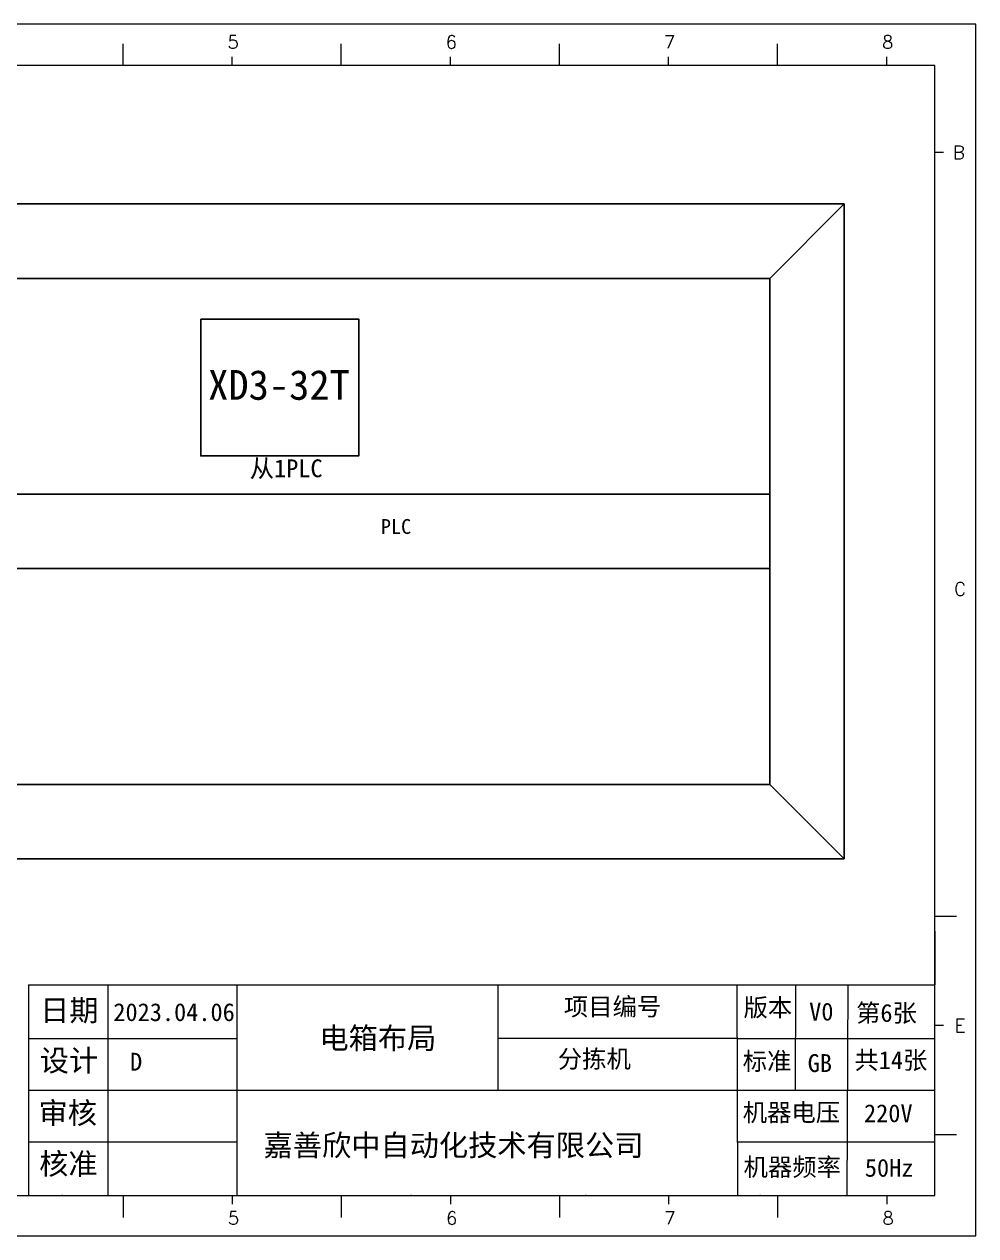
# Model space of a CAD drawing. Header units: millimetres. Extents: x 40430 to 48442, y -3636 to 4180.
# Drawn here: x 43063.4 to 43383.2, y 2498.8 to 2905.8 of the extents above; entities that cross this region are included whole.
import ezdxf

# ---------------------------------------------------------------- set-up
doc = ezdxf.new("R2010")
doc.units = ezdxf.units.MM
doc.styles.add('SIMPLEX', font='SIMPLEX')
doc.styles.get("Standard").update_dxf_attribs({"font": ''})
doc.styles.get('Standard').set_extended_font_data('SimSun')

msp = doc.modelspace()

# ---------------------------------------------------------------- linework, layer by layer
at = {"color": 7, "lineweight": 9}
for p, q in [((43096.57, 2891.92), (43096.57, 2899.26)), ((43169.91, 2891.92), (43169.91, 2899.26)), ((43243.25, 2891.92), (43243.25, 2899.26)), ((43316.59, 2891.92), (43316.59, 2899.26)), ((43133.24, 2891.92), (43133.24, 2894.86)), ((43206.58, 2891.92), (43206.58, 2894.86)), ((43279.92, 2891.92), (43279.92, 2894.86)), ((43353.25, 2891.92), (43353.25, 2894.86)), ((43369.39, 2891.92), (42810.03, 2891.92)), ((43369.39, 2512.31), (43369.39, 2891.92)), ((43369.39, 2862.85), (43372.32, 2862.85)), ((43369.39, 2606.17), (43376.72, 2606.17)), ((43369.39, 2601.11), (43369.39, 2583.15)), ((43369.39, 2569.5), (43372.32, 2569.5)), ((43369.39, 2532.83), (43376.72, 2532.83)), ((42810.03, 2512.31), (43369.39, 2512.31)), ((43096.57, 2512.31), (43096.57, 2504.97)), ((43133.24, 2512.31), (43133.24, 2509.37)), ((43169.91, 2512.31), (43169.91, 2504.97)), ((43206.58, 2512.31), (43206.58, 2509.37)), ((43243.25, 2512.31), (43243.25, 2504.97)), ((43279.92, 2512.31), (43279.92, 2509.37)), ((43316.59, 2512.31), (43316.59, 2504.97)), ((43353.25, 2512.31), (43353.25, 2509.37))]:
    msp.add_line(p, q, dxfattribs=at)
at = {"lineweight": -2}
for p, q in [((42838.94, 2845.44), (43338.94, 2845.44)), ((43338.94, 2845.44), (43313.94, 2820.44)), ((43338.94, 2845.44), (43338.94, 2845.44)), ((43338.94, 2845.44), (43338.94, 2625.44)), ((42863.94, 2820.44), (43313.94, 2820.44)), ((43313.94, 2820.44), (43313.94, 2650.44)), ((42863.94, 2747.94), (43313.94, 2747.94)), ((42863.94, 2722.94), (43313.94, 2722.94)), ((42863.94, 2650.44), (43313.94, 2650.44)), ((43338.94, 2625.44), (43313.94, 2650.44)), ((42838.94, 2625.44), (43338.94, 2625.44))]:
    msp.add_line(p, q, dxfattribs=at)
at = {"lineweight": 9}
for p, q in [((43064.86, 2583.12), (43369.39, 2583.11)), ((43064.86, 2583.12), (43064.86, 2512.32)), ((43091.49, 2583.11), (43091.49, 2512.31)), ((43134.79, 2583.11), (43134.79, 2512.31)), ((43222.5, 2583.19), (43222.5, 2547.65)), ((43302.9, 2583.19), (43303.12, 2512.34)), ((43322.57, 2583.07), (43322.53, 2547.69)), ((43340.14, 2583.19), (43339.86, 2512.32)), ((43064.86, 2565.12), (43134.79, 2565.11)), ((43302.96, 2565.11), (43222.5, 2565.11)), ((43302.9, 2565.11), (43369.39, 2565.11)), ((43064.86, 2547.72), (43134.79, 2547.71)), ((43134.79, 2547.71), (43369.39, 2547.71)), ((43064.86, 2530.32), (43134.77, 2530.31)), ((43303.18, 2530.31), (43369.39, 2530.31))]:
    msp.add_line(p, q, dxfattribs=at)
msp.add_lwpolyline([(42795.88, 2498.79), (43383.18, 2498.79), (43383.18, 2905.84), (42795.88, 2905.84)], close=True, dxfattribs=at)
at = {"lineweight": -2}
msp.add_lwpolyline([(43122.71, 2806.78), (43175.81, 2806.78), (43175.81, 2760.78), (43122.71, 2760.78)], close=True, dxfattribs=at)
at = {"lineweight": 9}
for p in [(43076.14, 2512.31), (43134.79, 2512.31), (43193.44, 2512.31), (43252.09, 2512.31), (43310.74, 2512.31)]:
    msp.add_point(p, dxfattribs=at)

# ---------------------------------------------------------------- texts
at = {"color": 7, "lineweight": 9, "style": 'SIMPLEX'}
for s, height, p in [('5', 4.4, (43131.68, 2897.67)), ('6', 4.4, (43205.02, 2897.67)), ('7', 4.4, (43278.36, 2897.67)), ('8', 4.4, (43351.7, 2897.67)), ('B', 4.46, (43375.45, 2860.54)), ('C', 4.46, (43375.88, 2713.86)), ('E', 4.46, (43376.09, 2567.19)), ('5', 4.4, (43131.82, 2502.54)), ('6', 4.4, (43205.15, 2502.54)), ('7', 4.4, (43278.49, 2502.54)), ('8', 4.4, (43351.83, 2502.54))]:
    msp.add_text(s, height=height, dxfattribs=at).set_placement(p)
at = {"lineweight": 9, "attachment_point": 1}
for s, insert, char_height, width in [('XD3-32T', (43125.18, 2789.66), 10, 12.5285), ('从1PLC', (43139.15, 2759.64), 6, 26.3588), ('日期', (43068.71, 2578.13), 7.2, 80.4), ('2023.04.06', (43093.32, 2576.92), 6, 93.9465), ('{\\fSimSun|b0|i0|c134|p2;项目编号}', (43244.73, 2578.76), 6, 93.9465), ('{\\fSimSun|b0|i0|c134|p2;版本}', (43305.13, 2578.5), 6, 93.9465), ('{\\fSimSun|b0|i0|c134|p2;第6张}', (43342.94, 2576.66), 6, 93.9465), ('{\\fSimSun|b1|i0|c134|p34;电箱布局}', (43162.6, 2568.79), 7.2, 72.4452), ('{\\fFangSong_GB2312|b0|i0|c134|p0;设计}', (43068.59, 2561.26), 7.2, 80.4), ('分拣机', (43242.7, 2561.21), 6, 93.9465), ('{\\f宋体|b0|i0|c134|p2;标准}', (43304.85, 2560.44), 6, 93.9465), ('{\\fSimSun|b0|i0|c134|p2;共14张}', (43342.38, 2560.8), 6, 93.9465), ('{\\fSimSun|b0|i0|c134|p2;D}', (43098.94, 2560.26), 6, 93.9465), ('{\\fFangSong_GB2312|b0|i0|c134|p0;审核}', (43068.18, 2543.65), 7.2, 80.4), ('{\\f宋体|b0|i0|c134|p2;机器电压}', (43304.85, 2543.24), 6, 93.9465), ('{\\fSimSun|b0|i0|c134|p2; 220V}', (43341.53, 2542.95), 6, 23.8077), ('{\\fSimSun|b1|i0|c134|p34;嘉善欣中自动化技术有限公司}', (43143.82, 2532.79), 7.2, 179.0781), ('{\\fFangSong_GB2312|b0|i0|c134|p0;核准}', (43068.4, 2526.57), 7.2, 80.4), ('{\\f宋体|b0|i0|c134|p2;机器频率}', (43305.13, 2524.9), 6, 93.9465), ('{\\f宋体|b0|i0|c134|p2; 50Hz}', (43341.81, 2524.62), 6, 93.9465)]:
    msp.add_mtext(s, dxfattribs=dict(at, insert=insert, char_height=char_height, width=width))
at = {"lineweight": 9, "insert": (43183.22, 2739.59), "char_height": 5, "attachment_point": 1}
msp.add_mtext_dynamic_manual_height_columns('PLC', width=931.2624, gutter_width=12.5, heights=[0], dxfattribs=at)
at = {"color": 0, "lineweight": 9, "char_height": 6, "width": 93.9465, "attachment_point": 1}
for s, insert in [('{\\fSimSun|b0|i0|c134|p2;V0}', (43327.18, 2577.1)), ('{\\fSimSun|b0|i0|c134|p2;GB}', (43326.69, 2559.81))]:
    msp.add_mtext(s, dxfattribs=dict(at, insert=insert))

doc.saveas('drawing.dxf')
